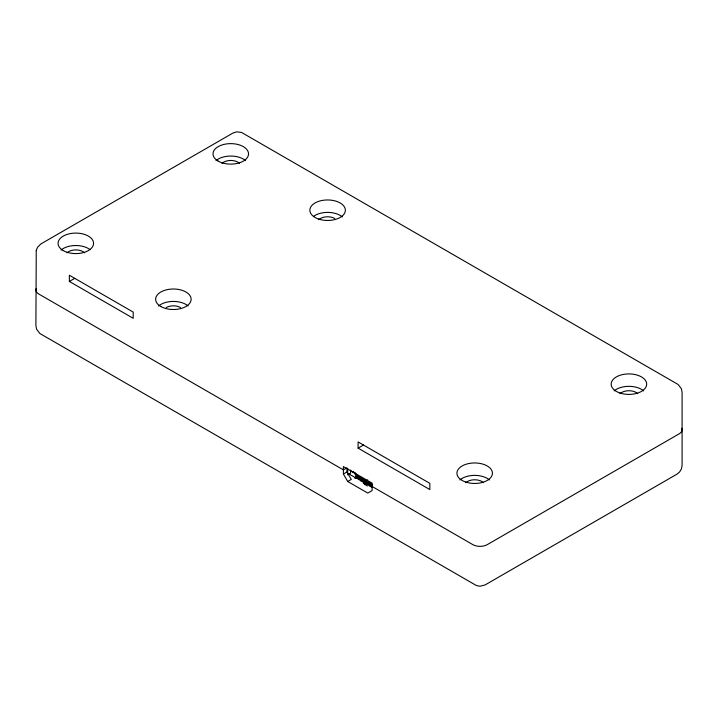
<?xml version="1.0" encoding="UTF-8"?>
<svg xmlns="http://www.w3.org/2000/svg" width="718" height="718" viewBox="0 0 718 718"><rect width="100%" height="100%" fill="white"/><g stroke="black" fill="none" stroke-linecap="round" stroke-linejoin="round"><path stroke-width="1.08" d="M355.033 478.197L356.909 475.415L354.979 472.489M367.428 485.96L364.798 484.444C363.371 482.505 366.171 480.548 367.715 479.902M363.326 483.6L365.318 482.945L364.412 483.079L364.538 484.192M69.359 281.447L133.207 318.307L133.207 312.097L69.359 275.236L69.359 281.447L74.744 278.342M358.102 448.149L429.84 489.568L429.84 483.358L358.102 441.938L358.102 448.149L363.488 445.043M343.401 474.033L343.401 466.583L372.095 483.151L372.095 490.6L367.787 493.086L347.7 481.491L343.401 474.033L346.982 471.968L346.982 467.822L343.401 469.895L38.871 294.075A10.142 5.861 0 0 1 36.25 288.421M347.7 474.867L350.572 473.207L350.572 469.976M347.7 481.491L351.29 479.418L346.982 471.968M355.051 477.955L355.895 477.937L355.114 477.712M364.313 483.268L365.085 483.492M350.752 470.891L354.629 473.135M372.633 484.632L356.783 475.487L356.909 476.662L356.909 475.415M356.415 475.747L372.256 484.892M356.056 476.088L371.897 485.233M355.733 476.492L372.507 486.176M372.095 486.463L472.884 544.657A10.142 5.861 0 0 0 487.235 544.657L679.129 433.86A10.142 5.861 0 0 0 681.75 428.206M355.455 476.94L372.229 486.625M355.231 477.416L372.014 487.109M348.957 473.934L356.729 478.421M360.615 480.665L362.554 481.787M364.502 482.909L367.41 484.587M369.357 485.709L371.296 486.831M356.496 476.384L353.31 471.349M364.385 483.806L364.798 484.444M347.7 468.477L347.7 473.799M166.208 307.537A10.142 5.861 0 0 1 180.55 307.537M318.828 219.708A10.142 5.861 0 0 1 334.785 218.487M620.128 393.661A10.142 5.861 0 0 1 637.701 393.661M465.892 482.702A10.142 5.861 0 0 1 483.465 482.702M158.615 305.985A17.753 10.249 0 0 1 188.143 305.985M313.533 216.396A17.753 10.249 0 0 1 342.378 216.944M614.15 390.897A17.753 10.249 0 0 1 643.678 390.897M459.915 479.938A17.753 10.249 0 0 1 489.443 479.938M221.988 163.381A10.142 5.861 0 0 1 239.552 163.381M67.034 252.835A10.142 5.861 0 0 1 84.598 252.835M61.048 250.07A17.753 10.249 0 0 1 89.903 249.523M216.001 160.617A17.753 10.249 0 0 1 245.538 160.617M36.25 250.519L35.9 325.559L36.582 329.167L39.831 333.484L476.474 585.574L480.055 586.229L485.126 584.919L677.029 474.122L679.56 472.013L681.418 468.944L682.1 465.336L682.1 392.441L681.418 388.833L678.169 384.516L241.526 132.426L236.626 131.87L232.874 133.081L40.971 243.878L37.56 247.207L36.25 250.519M318.738 219.089A17.753 10.249 0 0 0 345.367 210.203A17.753 10.249 0 0 0 318.738 201.327A17.753 10.249 0 0 0 318.738 219.089M620.038 393.033A17.753 10.249 0 0 0 646.667 384.157A17.753 10.249 0 0 0 620.038 375.281A17.753 10.249 0 0 0 620.038 393.033M465.803 482.083A17.753 10.249 0 0 0 492.431 473.207A17.753 10.249 0 0 0 465.803 464.331A17.753 10.249 0 0 0 465.803 482.083M160.823 306.505A17.753 10.249 0 0 0 190.53 301.91A17.753 10.249 0 0 0 168.784 289.354A17.753 10.249 0 0 0 160.823 306.505M63.265 250.591A17.753 10.249 0 0 0 92.963 245.996A17.753 10.249 0 0 0 71.226 233.44A17.753 10.249 0 0 0 63.265 250.591M218.218 161.128A17.753 10.249 0 0 0 247.916 156.533A17.753 10.249 0 0 0 226.17 143.977A17.753 10.249 0 0 0 218.218 161.128"/></g></svg>
